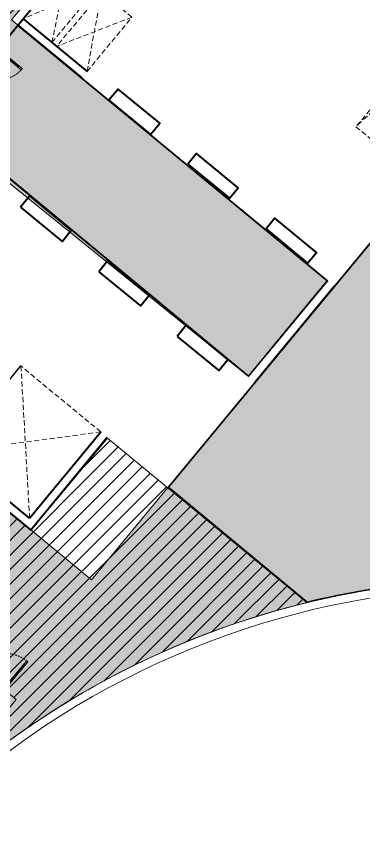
# Model space of a CAD drawing. Header units: millimetres. Extents: x -11451263 to 11578383104, y -507 to 1450429.
# Drawn here: x 12662515 to 12670879, y 1096928 to 1116989 of the extents above; entities that cross this region are included whole.
import ezdxf

# ---------------------------------------------------------------- set-up
doc = ezdxf.new("R2010")
doc.units = ezdxf.units.MM
doc.header["$MEASUREMENT"] = 0
for name, pattern in [('DASH2-1', [3, 2, -1]), ('HIDDEN', [0.375, 0.25, -0.125]), ('Xref_ST_MBDV Cot vach 30.7.2022$0$HIDDEN', [0.375, 0.25, -0.125]), ('Xref_ST_MBDV Cot vach 30.7.2022$0$HIDDEN2', [0.1875, 0.125, -0.0625])]:
    doc.linetypes.add(name, pattern=pattern)
doc.layers.get('0').update_dxf_attribs({"linetype": 'CONTINUOUS', "lineweight": 13})
doc.layers.get('Defpoints').update_dxf_attribs({"color": 5, "linetype": 'CONTINUOUS', "lineweight": 13})
doc.layers.add('A-_ANOT----_H-_N', color=8, linetype='CONTINUOUS')
doc.layers.add('A-FLOR-STRS', color=1, linetype='CONTINUOUS')
for name, color, linetype, lineweight in [('CUA', 37, 'CONTINUOUS', 13), ('DO DIEN TICH THONG THUY', 141, 'CONTINUOUS', 13), ('KT-Kich thuoc', 159, 'CONTINUOUS', 18), ('KT-lomo nuoc', 3, 'HIDDEN', 5), ('KT-Net cat', 1, 'CONTINUOUS', 40), ('KT-Net cua', 87, 'CONTINUOUS', 9), ('KT-Net to mau', 159, 'CONTINUOUS', 18), ('SPE-MEP-HVAC', 140, 'CONTINUOUS', 0)]:
    doc.layers.add(name, color=color, linetype=linetype, lineweight=lineweight)
pattern_1 = [(45, (0, 0), (-176.7766952966369, 176.7766952966369), [])]

# ---------------------------------------------------------------- blocks, each defined once
blk = doc.blocks.new('*U317')
for p, q in [((-32.53264534438404, -117.6504440573707), (-456.6157050741662, -467.8697445440241)), ((-19.79739805360532, -133.0716462297927), (-45.26789263516287, -102.2292418849488)), ((-443.8804577833874, -483.2909467164462), (-469.3509523649449, -452.4485423716021)), ((897.1404068629408, -1243.39820262053), (473.0573471331586, -1593.617503107184)), ((884.4051595721619, -1227.977000448108), (909.8756541537196, -1258.819404792952)), ((460.3220998423798, -1578.196300934762), (485.7925944239374, -1609.038705279606))]:
    blk.add_line(p, q)
for points in [[(77.10601086248778, 63.67623645420599), (115.3117527348242, 17.41262993694011), (69.04814621718026, -20.79311193570834), (62.6805225717909, -13.08251084949734), (31.8381182269469, -38.55300543105488), (0, 0)], [(31.8381182269469, -38.55300543105488), (57.30861280850445, -69.39540977589877), (-520.9864686454972, -546.9671831703401), (-546.4569632270549, -516.1247788254959)], [(986.9816650158293, -1195.143168339058), (961.5111704342719, -1164.300763994214), (383.2160889802701, -1641.872537388656), (408.6865835618275, -1672.7149417335)], [(1095.925794105264, -1170.019937315907), (1057.720052232928, -1123.756330798641), (1011.456445715284, -1161.96207267129), (1017.824069360673, -1169.672673757501), (986.9816650158293, -1195.143168339058), (1018.819783242776, -1233.696173770113)]]:
    blk.add_lwpolyline(points, close=True)
at = {"linetype": 'Xref_ST_MBDV Cot vach 30.7.2022$0$HIDDEN2', "ltscale": 200}
for centre, radius, start, end in [((31.83811822706528, -38.55300543069961), 749.9999999851688, 219.5508579170515, 309.5508186493041), ((986.9816650176103, -1195.143168339158), 749.999999986154, 129.5508186493042, 219.5507793815491)]:
    blk.add_arc(centre, radius, start, end, dxfattribs=at)
blk = doc.blocks.new('*U448')
at = {"linetype": 'HIDDEN', "ltscale": 500}
for p, q in [((1700, 900), (0, 0)), ((0, 900), (1700, 0))]:
    blk.add_line(p, q, dxfattribs=at)
blk.add_lwpolyline([(0, 900), (1700, 900), (1700, 0), (0, 0)], close=True, dxfattribs=at)
blk = doc.blocks.new('*U449')
at = {"linetype": 'HIDDEN', "ltscale": 500}
for p, q in [((1700, 950), (0, 0)), ((0, 950), (1700, 0))]:
    blk.add_line(p, q, dxfattribs=at)
blk.add_lwpolyline([(0, 950), (1700, 950), (1700, 0), (0, 0)], close=True, dxfattribs=at)
blk = doc.blocks.new('*U401')
at = {"layer": 'KT-lomo nuoc', "ltscale": 500}
for p, q in [((-286.5511616684832, -346.9796585336094), (-2579.151837785459, 2130.02553382391)), ((-2865.702999453942, 1783.055172342641), (0, -0.009297052340116352))]:
    blk.add_line(p, q, dxfattribs=at)
blk.add_lwpolyline([(-286.5511616684832, -346.9796585336094), (-2865.702999453942, 1783.055172342641), (-2579.151837785459, 2130.02553382391), (0, -0.009297052340116352)], close=True, dxfattribs=at)
blk = doc.blocks.new('*U407')
blk.add_line((121.679316384628, 9.702781259493577), (661.4186362111459, 455.4397739562537))
for points in [[(31.83835662038018, -38.5528085580479), (725.7889106790897, 534.5376106202336), (751.2595959753938, 503.695363773795), (57.30904191668446, -69.39505540448613)], [(108.943973736476, 25.12390468271269), (134.4146590327802, -5.718342163725538), (674.1539788592981, 440.0186505330344), (648.683293562994, 470.8608973794728)], [(-77.1056171164737, -63.67671324107266), (-38.89958917201727, -109.9400835107301), (7.36378109801808, -71.73405556596163), (0.9961097739419529, -64.02349385435207), (31.83835662038018, -38.5528085580479), (0, 0)], [(559.661515302568, -834.7328844158777), (521.4554873581117, -788.4695141462204), (567.7188576281472, -750.2634862014518), (574.0865289522233, -757.9740479130613), (604.9287757986616, -732.503362616757), (636.767132419042, -771.0561711748048)]]:
    blk.add_lwpolyline(points, close=True)
at = {"linetype": 'Xref_ST_MBDV Cot vach 30.7.2022$0$HIDDEN', "ltscale": 200}
blk.add_arc((31.83835662038018, -38.5528085580479), 900.0000000179598, 309.5511729400348, 39.55117294003065, dxfattribs=at)
blk = doc.blocks.new('*U445')
at = {"linetype": 'HIDDEN', "ltscale": 500}
for p, q in [((208.3691703915486, 3673.769493154182), (0, 0)), ((-1719.271257506377, 2081.851662129759), (1927.640427897925, 1591.917831024423))]:
    blk.add_line(p, q, dxfattribs=at)
blk.add_lwpolyline([(-1719.271257506377, 2081.851662129759), (208.3691703915486, 3673.769493154182), (1927.640427897925, 1591.917831024423), (0, 0)], close=True, dxfattribs=at)
blk = doc.blocks.new('WWW')
at = {"layer": 'Defpoints', "linetype": 'DASH2-1', "lineweight": 13, "ltscale": 1000, "flags": 128}
blk.add_lwpolyline([(11429816.83619249, 1022160.11654377), (11450185.49670112, 1019986.391927242), (11488615.66733754, 1021167.255579472), (11491469.21243858, 1024811.360972404), (11462655.78743005, 1159053.890039921), (11457975.31629252, 1176930.890178204), (11455625.97722399, 1177744.852323532), (11446686.1578691, 1170981.351434231), (11423166.61122441, 1153069.948107719), (11399484.09766066, 1135982.713739872, 0.6848770391193201), (11429816.83619249, 1022160.116543293)], format="xyb", dxfattribs=at)
blk = doc.blocks.new('l5 hatch n')
at = {"true_color": 0xf1f36d}
h = blk.add_hatch(color=51, dxfattribs=at)
h.dxf.hatch_style = 1
edge = h.paths.add_edge_path()
edge.add_line((12656298.80134766, 1109535.557435368), (12653221.62198788, 1105809.459323321))
edge.add_line((12653221.62198788, 1105809.459323321), (12649655.68752882, 1101491.492040846))
edge.add_line((12649655.68752882, 1101491.492040846), (12652123.06419075, 1099453.839752336))
edge.add_line((12652123.06419075, 1099453.839752336), (12653523.9519049, 1101150.163338106))
edge.add_line((12653523.9519049, 1101150.163338106), (12659406.68150398, 1096292.068830307))
edge.add_line((12659406.68150398, 1096292.068830307), (12653633.6088363, 1089295.89890154))
edge.add_arc((12644815.77868873, 1100363.76897565), 14151.03800040059, 285.2089487290357, 308.54451609283365, ccw=False)
edge.add_line((12648528.16053081, 1086708.363542365), (12639997.49780938, 1083466.374458999))
edge.add_arc((12638541.68254624, 1087297.068728429), 4098.001545417509, 185.0009522752696, 290.80877027961463, ccw=False)
edge.add_arc((12696752.90760365, 1084935.442649985), 62325.86542817719, 168.3731970776644, 178.1570554483237, ccw=False)
edge.add_arc((12696843.70367224, 1084920.722239567), 62417.76527470844, 161.7911481637545, 168.3767589851651, ccw=False)
edge.add_arc((12644152.25847912, 1102453.095281032), 6888.964314798, 146.5663284402962, 163.3658190839157, ccw=False)
edge.add_line((12638403.25095712, 1106248.716685041), (12646045.28472279, 1115493.601350392))
edge.add_arc((12646662.25335985, 1114983.600920159), 800.4690737037384, 50.484602841932826, 140.4220835182263, ccw=False)
edge.add_line((12647171.58027014, 1115601.125685986), (12648430.3880579, 1114561.554957429))
edge.add_arc((12648856.735912, 1115077.816125907), 669.5506603502787, 230.4488270478515, 324.9010922184792)
edge.add_line((12649404.53593456, 1114692.831422233), (12653634.7882432, 1119815.209846795))
edge.add_arc((12652784.47813034, 1120517.427843955), 1102.786200299066, 320.4488276841646, 392.3574911413926)
edge.add_arc((12656621.19350976, 1122948.29038935), 3439.182273536708, 132.6961391522161, 212.3574911413992, ccw=False)
edge.add_line((12654289.04911451, 1125475.952793689), (12666004.72675876, 1139669.725482965))
edge.add_line((12666004.72675876, 1139669.725482965), (12667791.13812613, 1141343.918540631))
edge.add_arc((12671647.26861477, 1137229.318191882), 5639.120354746039, 51.52005292279148, 133.1426992224218, ccw=False)
edge.add_line((12675156.15877705, 1141643.768124132), (12685404.16517224, 1133183.793658648))
edge.add_arc((12688605.27885574, 1138819.223067315), 6481.141368215428, 240.4019661416034, 283.60976593788)
edge.add_arc((12688605.27885575, 1138819.223067312), 6481.141368212295, 283.6097659378702, 344.3508600315127)
edge.add_line((12694846.17450415, 1137070.96252022), (12699656.29223404, 1154126.535119132))
edge.add_line((12699656.29223404, 1154126.535119132), (12700718.70818416, 1157886.349665378))
edge.add_arc((12703605.66459206, 1157070.578435883), 2999.999999998468, 74.1697540422137, 164.2212270996967, ccw=False)
edge.add_line((12704424.02905953, 1159956.800810957), (12708354.93456482, 1158842.225087786))
edge.add_line((12708354.93456482, 1158842.225087786), (12707538.30266055, 1155962.113147489))
edge.add_line((12707538.30266055, 1155962.113147489), (12717047.34468338, 1153265.030596474))
edge.add_line((12717047.34468338, 1153265.030596474), (12716133.74354226, 1150042.01286954))
edge.add_line((12716133.74354226, 1150042.01286954), (12718927.12437144, 1149252.683279211))
edge.add_line((12718927.12437144, 1149252.683279211), (12710153.50368851, 1118203.468706878))
edge.add_line((12710153.50368851, 1118203.468706878), (12688240.19109857, 1124395.544198849))
edge.add_arc((12687913.88261041, 1123240.761634654), 1200.000000004759, 74.2212272805186, 140.4475101563667)
edge.add_line((12686988.63276804, 1124004.903459972), (12684675.03587604, 1121203.387725945))
edge.add_line((12684675.03587604, 1121203.387725945), (12673533.34863237, 1130404.611428166))
edge.add_line((12673533.34863237, 1130404.611428166), (12668249.36014265, 1124006.272497059))
edge.add_line((12668249.36014265, 1124006.272497059), (12674302.07586798, 1119007.712615399))
edge.add_line((12674302.07586798, 1119007.712615399), (12672391.77459775, 1116694.544181657))
edge.add_line((12672391.77459775, 1116694.544181657), (12666338.98353315, 1121693.166096698))
edge.add_line((12666338.98353315, 1121693.166096698), (12662391.073776, 1116912.579542304))
edge.add_line((12662391.073776, 1116912.579542304), (12670022.46730101, 1110610.288206432))
edge.add_line((12670022.46730101, 1110610.288206432), (12668112.16612281, 1108297.119984699))
edge.add_line((12668112.16612281, 1108297.119984699), (12660417.05188652, 1114522.341950322))
edge.add_line((12660417.05188652, 1114522.341950322), (12656298.80134766, 1109535.557435368))
at = {"true_color": 0xd0c825}
h = blk.add_hatch(color=52, dxfattribs=at)
h.dxf.hatch_style = 1
edge = h.paths.add_edge_path()
edge.add_line((12653221.54028233, 1105809.360387622), (12656531.1886069, 1109820.207334183))
edge.add_line((12656531.1886069, 1109820.207334183), (12664318.84109465, 1103388.871476878))
edge.add_line((12664318.84109465, 1103388.871476878), (12674410.01311976, 1115604.937494554))
edge.add_line((12674410.01311976, 1115604.937494554), (12675335.27969686, 1114840.817614503))
edge.add_line((12675335.27969686, 1114840.817614503), (12680975.06869196, 1121667.515478388))
edge.add_line((12680975.06869196, 1121667.515478388), (12677927.34151939, 1124184.202651159))
edge.add_line((12677927.34151939, 1124184.202651159), (12677799.98809209, 1124029.991417601))
edge.add_line((12677799.98809209, 1124029.991417601), (12676049.86904357, 1121908.768906121))
edge.add_line((12676049.86904357, 1121908.768906121), (12673659.44352633, 1123883.112491033))
edge.add_line((12673659.44352633, 1123883.112491033), (12675537.90656697, 1126157.728195926))
edge.add_line((12675537.90656697, 1126157.728195926), (12672260.99307659, 1128863.926375085))
edge.add_line((12672260.99307659, 1128863.926375085), (12673533.3486408, 1130404.611421202))
edge.add_line((12673533.3486408, 1130404.611421202), (12682091.99769846, 1123336.557647576))
edge.add_line((12682091.99769846, 1123336.557647576), (12684675.03587775, 1121203.387728025))
edge.add_line((12684675.03587775, 1121203.387728025), (12686988.61520918, 1124004.88219859))
edge.add_arc((12687913.88261041, 1123240.761634658), 1200.000000000648, 74.22122728038158, 140.4488267477348, ccw=False)
edge.add_line((12688240.19109857, 1124395.544198849), (12691580.75259921, 1123451.597167782))
edge.add_line((12691580.75259921, 1123451.597167782), (12690669.80784393, 1120227.829856598))
edge.add_line((12690669.80784393, 1120227.829856598), (12694134.15711283, 1119248.903353974))
edge.add_line((12694134.15711283, 1119248.903353974), (12693372.76996311, 1116554.409541836))
edge.add_line((12693372.76996311, 1116554.409541836), (12703958.27679706, 1113563.248384622))
edge.add_line((12703958.27679706, 1113563.248384622), (12705630.60536487, 1119481.510609534))
edge.add_line((12705630.60536487, 1119481.510609534), (12707372.40367108, 1118989.328014743))
edge.add_line((12707372.40367108, 1118989.328014743), (12705690.45350248, 1113073.801176439))
edge.add_line((12705690.45350248, 1113073.801176439), (12715219.09126942, 1110380.787888815))
edge.add_line((12715219.09126942, 1110380.787888815), (12716089.37301481, 1113460.651815395))
edge.add_line((12716089.37301481, 1113460.651815395), (12714355.38897377, 1113950.626079463))
edge.add_line((12714355.38897377, 1113950.626079463), (12713104.30842312, 1114304.516252319))
edge.add_line((12713104.30842312, 1114304.516252319), (12712911.8595886, 1114358.953795352))
edge.add_line((12712911.8595886, 1114358.953795352), (12713659.53761279, 1117004.932176647))
edge.add_line((12713659.53761279, 1117004.932176647), (12710099.11893093, 1118011.004948884))
edge.add_line((12710099.11893093, 1118011.004948884), (12719838.06911317, 1152476.45141))
edge.add_line((12719838.06911317, 1152476.45141), (12720126.76474443, 1152394.874253343))
edge.add_line((12720126.76474443, 1152394.874253343), (12720181.07984723, 1152587.357700811))
edge.add_line((12720181.07984723, 1152587.357700811), (12723035.99638287, 1151780.639878468))
edge.add_line((12723035.99638287, 1151780.639878468), (12723488.42942354, 1151652.795231252))
edge.add_line((12723488.42942354, 1151652.795231252), (12723558.59681522, 1151631.781298203))
edge.add_line((12723558.59681522, 1151631.781298203), (12726270.87126423, 1140000.852416429))
edge.add_arc((12722707.27613944, 1139169.839854852), 3659.20648377699, -20.62997097686349, 13.126505347259808, ccw=False)
edge.add_line((12726131.83733227, 1137880.587076103), (12717226.81212441, 1106474.836177157))
edge.add_line((12717226.81212441, 1106474.836177157), (12703088.12013027, 1110483.828320636))
edge.add_line((12703088.12013027, 1110483.828320636), (12703142.49899138, 1110676.293836714))
edge.add_line((12703142.49899138, 1110676.293836714), (12689790.07579277, 1114385.110276036))
edge.add_line((12689790.07579277, 1114385.110276036), (12684557.68933789, 1118705.690776347))
edge.add_line((12684557.68933789, 1118705.690776347), (12682513.49110512, 1120393.785630547))
edge.add_line((12682513.49110512, 1120393.785630547), (12672645.15164835, 1108444.293324454))
edge.add_line((12672645.15164835, 1108444.293324454), (12676732.67152417, 1105069.151408483))
edge.add_line((12676732.67152417, 1105069.151408483), (12675354.21755942, 1103400.068305308))
edge.add_arc((12674378.79474544, 1082968.317322627), 20455.02133668669, 87.26674382541839, 114.3025353969381)
edge.add_arc((12674378.79474545, 1082968.317322573), 20455.02133674201, 114.3025353969195, 128.745856548091)
edge.add_line((12661576.67043913, 1098921.796915812), (12653221.54028233, 1105809.360387622))
for points, elevation in [([(12666338.98353315, 1121693.166096698), (12662391.073776, 1116912.579542304), (12670022.46730101, 1110610.288206432), (12668112.16612281, 1108297.119984699), (12660417.05188652, 1114522.341950322), (12656298.80134766, 1109535.557435368), (12653221.62198788, 1105809.459323321), (12649655.68752882, 1101491.492040846), (12652123.06419075, 1099453.839752336), (12653523.9519049, 1101150.163338106), (12659406.68150398, 1096292.068830307), (12653633.6088363, 1089295.89890154, -0.1021739592070072), (12648528.16053081, 1086708.363542365), (12639997.49780938, 1083466.374458999, -0.4975350428880537), (12634459.28107068, 1086939.836509013, -0.04271608796084382), (12635705.90172683, 1097496.357220447, -0.02874305958942801), (12637551.58374295, 1104425.130361329, -0.07343317512117552), (12638403.25095712, 1106248.716685041), (12646045.28472279, 1115493.601350392, -0.4138940027527035), (12647171.58027014, 1115601.125685986), (12648430.3880579, 1114561.554957429, 0.4371608628123947), (12649404.53593456, 1114692.831422233), (12653634.7882432, 1119815.209846795, 0.3244791483857705)], 3.807828033907247e-10), ([(12675354.21755942, 1103400.068305308, 0.1185161604819281), (12665960.43480624, 1101610.718289732, 0.06310444189968548), (12661576.67043913, 1098921.796915812), (12653221.54028233, 1105809.360387622), (12656531.1886069, 1109820.207334183), (12664318.84109465, 1103388.871476878), (12674410.01311976, 1115604.937494554)], 1.386248028693859e-08)]:
    blk.add_lwpolyline(points, format="xyb", dxfattribs=dict(elevation=elevation))
at = {"layer": 'A-_ANOT----_H-_N'}
for p, q in [((12668112.16613512, 1108297.11997307, 2.337202244205403e-08), (12670022.46730101, 1110610.288206432, 2.322260353637598e-08)), ((12668266.37736935, 1108169.766546588, 2.337202244205403e-08), (12670176.67853524, 1110482.93477995, 2.322260353637598e-08))]:
    blk.add_line(p, q, dxfattribs=at)

msp = doc.modelspace()

# ---------------------------------------------------------------- hatches: boundary and pattern name
at = {"layer": 'DO DIEN TICH THONG THUY'}
h = msp.add_hatch(dxfattribs=at)
h.set_pattern_fill('ANSI31', color=256, scale=2000)
h.set_pattern_definition(pattern_1)
edge = h.paths.add_edge_path()
edge.add_line((12648149.48478502, 1099667.647784011), (12647119.40104937, 1100518.318889742))
edge.add_line((12647119.40104937, 1100518.318889742), (12655592.03523952, 1110744.695530844))
edge.add_line((12655592.03523952, 1110744.695530844), (12656594.31193518, 1109916.977809037))
edge.add_line((12656594.31193518, 1109916.977809037), (12668629.48780735, 1124491.249824722))
edge.add_line((12668629.48780735, 1124491.249824722), (12659627.90790428, 1131921.241183753))
edge.add_line((12659627.90790428, 1131921.241183753), (12655265.01974208, 1126634.796996264))
edge.add_line((12655265.01974208, 1126634.796996264), (12657038.76787978, 1125169.969178963))
edge.add_line((12657038.76787978, 1125169.969178963), (12653709.57559864, 1121138.677214825))
edge.add_arc((12652002.72732561, 1120547.5495697), 1806.311966409447, -23.947535354293677, 19.102351050374978, ccw=False)
edge.add_line((12653653.54747023, 1119814.367620872), (12652310.69405365, 1118188.317241698))
edge.add_line((12652310.69405365, 1118188.317241698), (12653312.9983884, 1117360.576713106))
edge.add_line((12653312.9983884, 1117360.576713106), (12652338.74468884, 1116180.860760475))
edge.add_line((12652338.74468884, 1116180.860760475), (12651336.4403538, 1117008.601289543))
edge.add_line((12651336.4403538, 1117008.601289543), (12649416.10236218, 1114683.279493475))
edge.add_arc((12648891.49926653, 1115116.516414403), 680.369486104239, 288.9905051056609, 320.4488276842406, ccw=False)
edge.add_line((12649112.89929525, 1114473.177728402), (12641453.12051299, 1105198.013335501))
edge.add_line((12641453.12051299, 1105198.013335501), (12640296.46787393, 1106153.220485241))
edge.add_line((12640296.46787393, 1106153.220485241), (12639404.99390551, 1105073.741841771))
edge.add_line((12639404.99390551, 1105073.741841771), (12638269.91657423, 1106011.131292871))
edge.add_arc((12643954.20837479, 1102556.836901316), 6651.565456154458, 148.7133160504264, 162.7157194415886)
edge.add_arc((12696844.46896095, 1084920.492423539), 62403.56332524174, 161.6822415965011, 168.3643477719217)
edge.add_line((12635723.30263892, 1097506.506213534), (12635883.30627023, 1097374.376016631))
edge.add_arc((12636644.40488463, 1097451.537528775), 764.9999998625997, -84.87464677233191, 185.788967164622, ccw=False)
edge.add_line((12636712.74618534, 1096689.596280117), (12642053.7656369, 1092286.390847547))
edge.add_line((12642053.7656369, 1092286.390847547), (12648149.48478502, 1099667.647784011))
h = msp.add_hatch(dxfattribs=at)
h.set_pattern_fill('ANSI31', color=256, scale=2000)
h.set_pattern_definition(pattern_1)
edge = h.paths.add_edge_path()
edge.add_arc((12674377.46947653, 1082961.623652568), 20461.74192514111, 103.74149263415097, 128.6562426243401, ccw=False)
edge.add_line((12669516.95326489, 1102837.696322174), (12664704.07038232, 1106812.355733174))
edge.add_line((12664704.07038232, 1106812.355733174), (12662857.44568487, 1104576.292846566))
edge.add_line((12662857.44568487, 1104576.292846566), (12656689.0101766, 1109670.418518255))
edge.add_line((12656689.0101766, 1109670.418518255), (12653396.94933294, 1105684.038460228))
edge.add_line((12653396.94933294, 1105684.038460228), (12658385.68768908, 1101564.204526509))
edge.add_line((12658385.68768908, 1101564.204526509), (12659531.84163953, 1102952.073076278))
edge.add_line((12659531.84163953, 1102952.073076278), (12662506.59562518, 1100495.409559519))
edge.add_line((12662506.59562518, 1100495.409559519), (12661361.14389264, 1099108.391323869))
edge.add_line((12661361.14389264, 1099108.391323869), (12661596.11499489, 1098940.355148709))

# ---------------------------------------------------------------- linework, layer by layer
at = {"layer": 'A-FLOR-STRS'}
msp.add_line((12660773.57968635, 1106316.681475524), (12662620.20438296, 1108552.744361468), dxfattribs=at)
at = {"layer": 'DO DIEN TICH THONG THUY'}
msp.add_lwpolyline([(12660638.22220079, 1114476.072218127), (12668111.88376074, 1108296.778294159), (12670022.21839263, 1110609.986564302), (12662544.99537562, 1116784.958041229), (12660638.22220079, 1114476.072218127)], dxfattribs=at)
msp.add_lwpolyline([(12660659.33406105, 1114478.079854731), (12668109.87494437, 1108317.902324445), (12670001.10104188, 1110607.972229714), (12662547.00968563, 1116763.840712781)], close=True, dxfattribs=at)
msp.add_lwpolyline([(12675096.89879286, 1103425.723469753, 0.06875963073573015), (12669520.73407046, 1102854.061438427), (12666186.55216868, 1105626.907438308), (12674412.02560502, 1115583.821673047)], format="xyb", dxfattribs=at)
msp.add_lwpolyline([(12661596.11499489, 1098940.355148709, -0.109141392156277), (12669516.95326489, 1102837.696322174), (12664704.07038232, 1106812.355733174), (12662857.44568487, 1104576.292846566), (12656689.0101766, 1109670.418518255), (12653396.94933294, 1105684.038460228), (12658385.68768908, 1101564.204526509), (12659531.84163953, 1102952.073076278), (12662506.59562518, 1100495.409559519), (12661361.14389264, 1099108.391323869)], format="xyb", close=True, dxfattribs=at)
at = {"layer": 'KT-Net cat'}
for p, q in [((12662103.12509676, 1116249.911288338), (12664423.7023362, 1119059.879501284)), ((12662672.59196541, 1116939.475655478), (12664213.10829721, 1115667.259436059)), ((12662545.23929559, 1116785.263796362), (12664085.75487073, 1115513.048201827)), ((12662828.57354343, 1104878.974856865), (12664547.84481335, 1106960.826510091)), ((12662855.43134958, 1104597.41019599), (12664702.05604686, 1106833.473082738)), ((12662828.57354343, 1104878.974856865), (12660590.71884456, 1106727.079300159)), ((12662855.43134958, 1104597.410195989), (12660463.36541721, 1106572.868066646))]:
    msp.add_line(p, q, dxfattribs=at)
for points in [[(12664741.1526499, 1114971.796111463), (12665744.60469604, 1114144.766806551), (12665966.39410095, 1114413.868555232), (12664962.9420548, 1115240.897860144)], [(12666643.94152639, 1113428.307447482), (12667647.37730571, 1112601.29154943), (12667855.48175409, 1112853.789052599), (12666852.04597476, 1113680.804950651)], [(12662607.98296563, 1112388.758287878), (12663611.43501329, 1111561.728981719), (12663833.22441353, 1111830.830724749), (12662829.77236588, 1112657.860030908)], [(12668530.64661948, 1111865.343129527), (12669534.08530722, 1111038.324834405), (12669744.56937372, 1111293.709578277), (12668741.13068598, 1112120.727873399)], [(12664497.07054234, 1110828.678830794), (12665500.52265786, 1110001.649468703), (12665722.31205805, 1110270.751211666), (12664718.85994252, 1111097.780573756)], [(12666386.15808503, 1109268.599401794), (12667389.61002416, 1108441.570185085), (12667611.25164427, 1108710.492623374), (12666607.79970515, 1109537.521840083)]]:
    msp.add_lwpolyline(points, close=True, dxfattribs=at)
at = {"layer": 'KT-Net cua', "elevation": -2.108423794027069e-09}
for points in [[(12687852.83855312, 1098359.588156382, 0.3634284592786584), (12661583.94802571, 1098930.615214295), (12653633.60942398, 1089295.898478366, -0.1021739592067348), (12648528.16111849, 1086708.363119195), (12639893.11199609, 1083426.70307896, -0.4928533174976546), (12634459.28165536, 1086939.836089578, -0.02212543650158375), (12634864.34199002, 1092305.57623562, -0.05032047601245675), (12637588.72956385, 1104537.68886163, -0.0714264831848571), (12638403.25154201, 1106248.71626307), (12646045.28530768, 1115493.600928419, -0.4142018888053746), (12647171.57884767, 1115601.12692158), (12648430.38864279, 1114561.554535456, 0.3732636837290149), (12649404.53651951, 1114692.831000335), (12653634.78882809, 1119815.209424824, 0.2029712287157068), (12653716.03005854, 1121107.638807134, -0.2769801372259826), (12654221.08537423, 1125393.612262018), (12666004.72734368, 1139669.725061019, -0.1142243591051637), (12669909.07662194, 1142572.139469888, -0.2930792818570974), (12675156.15936195, 1141643.767702149)], [(12687715.69158248, 1098213.837160395, 0.3630403636498065), (12661725.05436469, 1098787.38043317), (12653774.6210418, 1089152.548908226, -0.1023702050590299), (12648590.09998793, 1086517.946263588), (12639962.19603441, 1083239.00167, -0.4938342429271592), (12634259.03419828, 1086934.960895652, -0.02217052075567615), (12634665.75861196, 1092329.338643234)]]:
    msp.add_lwpolyline(points, format="xyb", dxfattribs=at)

# ---------------------------------------------------------------- block references
at = {"layer": 'CUA', "xscale": -1}
msp.add_blockref('*U317', (12662103.13303495, 1116249.905134025), dxfattribs=at)
at = {"layer": 'CUA', "xscale": -1, "rotation": 270}
msp.add_blockref('*U407', (12662254.16142403, 1100684.425363861, 1.133825059241228e-08), dxfattribs=at)
at = {"layer": 'KT-Kich thuoc'}
msp.add_blockref('WWW', (1260000.000004577, 4.119938239455223e-06, 1.190182883904904e-08), dxfattribs=at)
at = {"layer": 'KT-lomo nuoc', "linetype": 'HIDDEN', "xscale": -1, "rotation": 10.89765347559021}
msp.add_blockref('*U401', (12670699.36103043, 1114331.127787623, 3.933926245192542e-06), dxfattribs=at)
at = {"layer": 'KT-Net to mau'}
msp.add_blockref('l5 hatch n', (-0.000173499807715416, -0.0002076071687042713, -1.777385320306449e-09), dxfattribs=at)
at = {"layer": 'SPE-MEP-HVAC', "linetype": 'HIDDEN', "ltscale": 1000, "xscale": -1, "rotation": 230.4488267378189}
for name, p in [('*U448', (12662672.59278372, 1116939.475050545, 3.933185290981334e-06)), ('*U449', (12663482.04283339, 1116270.991006298, 3.933185297184688e-06))]:
    msp.add_blockref(name, p, dxfattribs=at)
at = {"layer": 'SPE-MEP-HVAC', "linetype": 'HIDDEN', "ltscale": 1000, "xscale": -1}
msp.add_blockref('*U445', (12662828.57355106, 1104878.974866108, -2.128607811512162e-08), dxfattribs=at)

doc.saveas('drawing.dxf')
